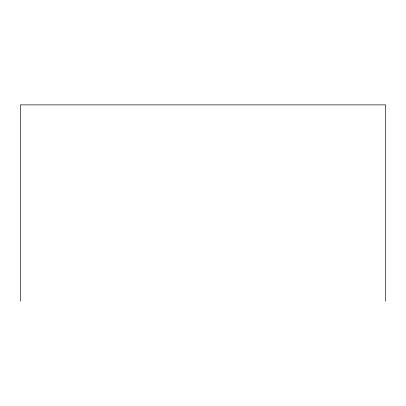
<?xml version="1.0" encoding="UTF-8"?>
<svg xmlns="http://www.w3.org/2000/svg" width="406" height="406" viewBox="0 0 406 406"><rect width="100%" height="100%" fill="white"/><g stroke="black" fill="none" stroke-linecap="round" stroke-linejoin="round"><path stroke-width="0.61" d="M385.7 301.12L385.7 104.88L20.3 104.88L20.3 301.12"/></g></svg>
